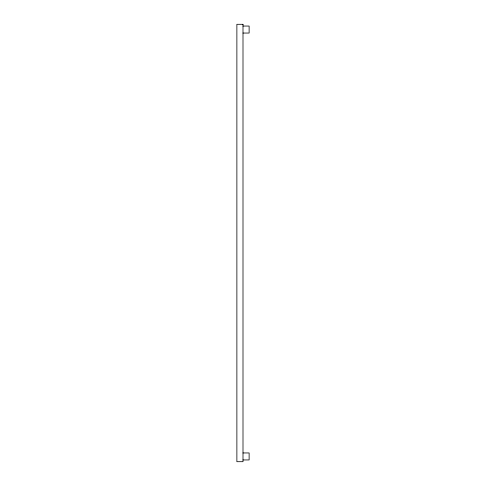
<?xml version="1.0" encoding="UTF-8"?>
<svg xmlns="http://www.w3.org/2000/svg" width="486" height="486" viewBox="0 0 486 486"><rect width="100%" height="100%" fill="white"/><g stroke="black" fill="none" stroke-linecap="round" stroke-linejoin="round"><path stroke-width="0.73" d="M243 26.05L249.124 26.05L249.124 33.048L243 33.048M243 452.952L249.124 452.952L249.124 459.95L243 459.95M243 24.3L236.876 24.3L236.876 461.7L243 461.7L243 24.3"/></g></svg>
